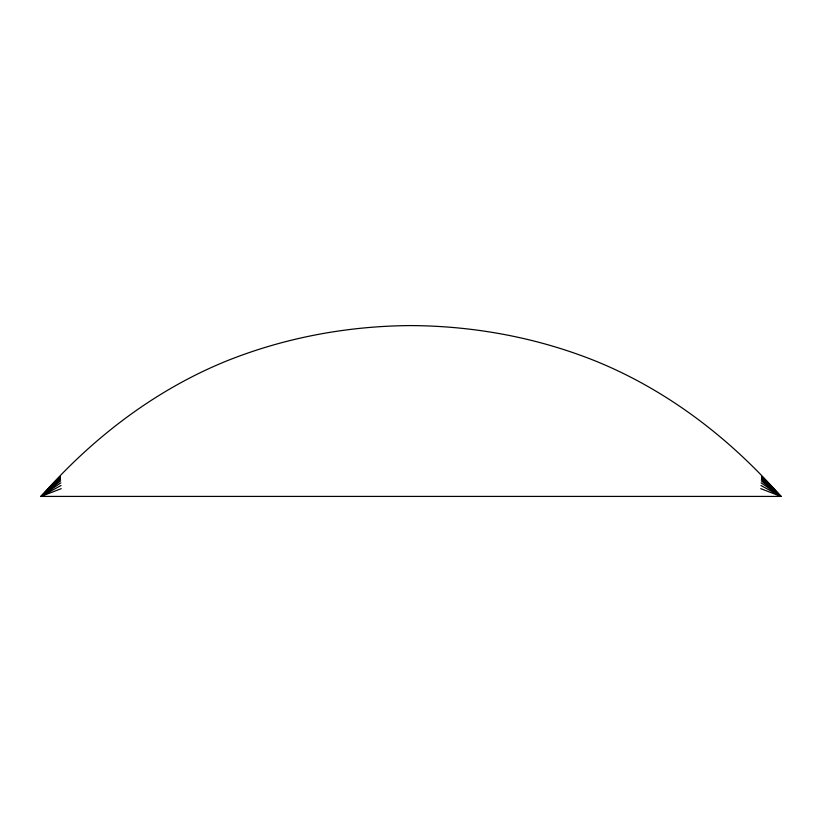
<?xml version="1.0" encoding="UTF-8"?>
<svg xmlns="http://www.w3.org/2000/svg" width="822" height="822" viewBox="0 0 822 822"><rect width="100%" height="100%" fill="white"/><g stroke="black" fill="none" stroke-linecap="round" stroke-linejoin="round"><path stroke-width="1.23" d="M61.26 488.658L41.1 496.416C91.879 438.496 154.464 390.378 226.05 361.197C284.72 337.595 347.819 325.933 411 325.584C474.181 325.933 537.28 337.595 595.95 361.197C667.536 390.378 730.121 438.496 780.9 496.416L41.1 496.416L60.232 476.493M61.054 485.483L41.1 496.416L60.273 476.75M60.869 482.843L41.1 496.416L60.335 477.284M60.705 480.819L41.1 496.416L60.427 478.106M41.1 496.416L60.551 479.267M760.74 488.658L780.9 496.416L761.768 476.493M760.946 485.483L780.9 496.416L761.727 476.75M761.131 482.843L780.9 496.416L761.665 477.284M761.295 480.819L780.9 496.416L761.573 478.106M761.449 479.267L780.9 496.416"/></g></svg>
